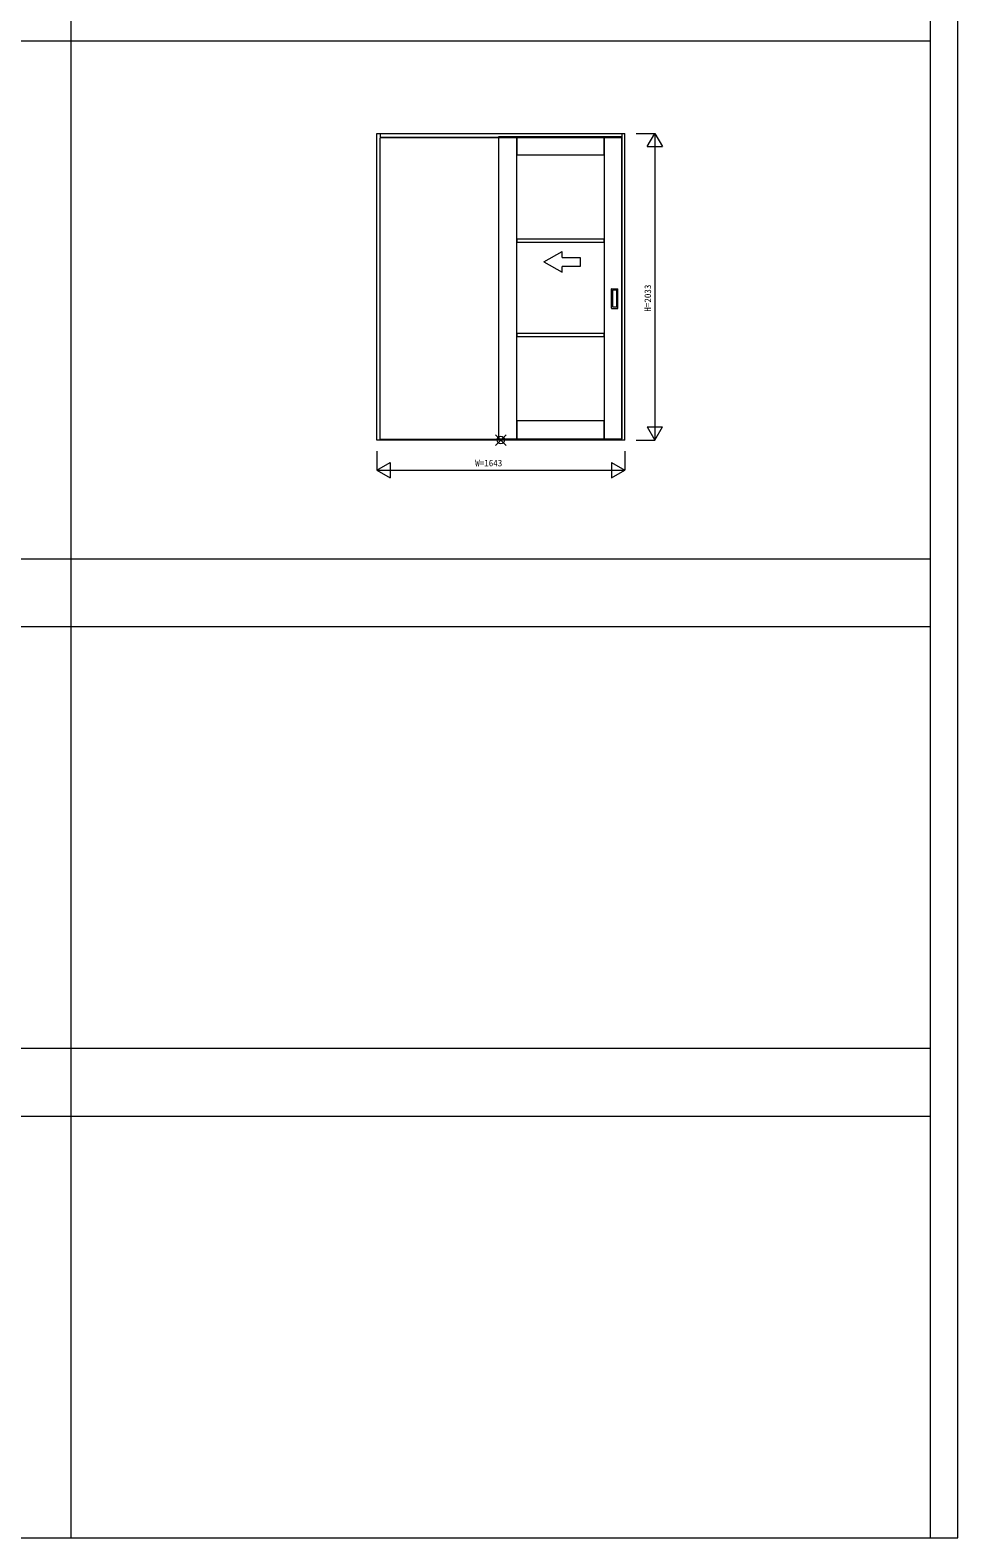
# Model space of a CAD drawing. Units: millimetres, scale not verified. Extents: x -14341 to 14341, y -10000 to 10000.
# Drawn here: x 8188 to 14341, y -10000 to 1 of the extents above; entities that cross this region are included whole.
import ezdxf
from ezdxf.enums import TextEntityAlignment as Align

# ---------------------------------------------------------------- set-up
doc = ezdxf.new("R2010")
doc.units = ezdxf.units.MM
doc.header["$LTSCALE"] = 50
for name, color, linetype, lineweight in [('0-1_YKK_F1', 7, 'Continuous', 18), ('0-2_YKK_IN', 1, 'Continuous', 18), ('0-3_YKK_A1', 4, 'Continuous', 18), ('0-4_YKK_N1', 2, 'Continuous', 18)]:
    doc.layers.add(name, color=color, linetype=linetype, lineweight=lineweight)
doc.styles.add('ＭＳ ゴシック', font='')
doc.styles.get('ＭＳ ゴシック').set_extended_font_data('MS Gothic')

msp = doc.modelspace()

# ---------------------------------------------------------------- linework, layer by layer
at = {"layer": '0-1_YKK_F1'}
for p, q in [((14159.49, -10000), (14159.49, 10000)), ((14340.51, -10000), (14340.51, 10000)), ((8459.49, -10000), (8459.49, 9500)), ((-14340.51, -70), (14159.49, -70)), ((-14340.51, -3505), (14159.49, -3505)), ((-14340.51, -3955), (14159.49, -3955)), ((-14340.51, -6752.5), (14159.49, -6752.5)), ((-14340.51, -7202.5), (14159.49, -7202.5)), ((-14340.51, -10000), (14340.51, -10000))]:
    msp.add_line(p, q, dxfattribs=at)
at = {"layer": '0-2_YKK_IN'}
for p, q in [((11274.14, -2752.86), (11344.85, -2682.14)), ((11274.14, -2682.14), (11344.85, -2752.86))]:
    msp.add_line(p, q, dxfattribs=at)
msp.add_circle((11309.49, -2717.5), 25, dxfattribs=at)
at = {"layer": '0-3_YKK_A1'}
for p, q in [((10487.99, -684.5), (12130.99, -684.5)), ((10487.99, -2717.5), (10487.99, -684.5)), ((10507.99, -684.5), (10507.99, -714.5)), ((12110.99, -684.5), (12110.99, -714.5)), ((12130.99, -2717.5), (12130.99, -684.5)), ((10507.99, -708.5), (12110.99, -708.5)), ((10507.99, -711.5), (12110.99, -711.5)), ((10507.99, -2713.5), (10507.99, -714.5)), ((12110.99, -2713.5), (12110.99, -714.5)), ((11595.51, -1535.78), (11715.51, -1466.5)), ((11715.51, -1505.78), (11715.51, -1466.5)), ((11595.51, -1535.78), (11715.51, -1605.06)), ((11715.51, -1605.06), (11715.51, -1565.78)), ((12043.49, -1843.5), (12043.49, -1715.5)), ((12044.49, -1714.5), (12084.49, -1714.5)), ((12049.49, -1725.5), (12049.49, -1833.5)), ((12078.49, -1724.5), (12050.49, -1724.5)), ((12079.49, -1833.5), (12079.49, -1725.5)), ((12085.49, -1843.5), (12085.49, -1715.5)), ((12044.49, -1844.5), (12084.49, -1844.5)), ((12050.49, -1834.5), (12078.49, -1834.5)), ((12130.99, -2717.5), (10487.99, -2717.5)), ((10507.99, -2717.5), (10507.99, -2713.5)), ((12110.99, -2713.5), (10507.99, -2713.5)), ((12110.99, -2717.5), (12110.99, -2713.5))]:
    msp.add_line(p, q, dxfattribs=at)
for points in [[(11294.49, -2709.5), (11414.49, -2709.5), (11414.49, -705.5), (11294.49, -705.5)], [(11414.49, -825.5), (11994.49, -825.5), (11994.49, -705.5), (11414.49, -705.5)], [(11994.49, -2709.5), (12114.49, -2709.5), (12114.49, -705.5), (11994.49, -705.5)], [(11414.49, -1404.83), (11994.49, -1404.83), (11994.49, -1384.83), (11414.49, -1384.83)], [(11414.49, -2030.17), (11994.49, -2030.17), (11994.49, -2010.17), (11414.49, -2010.17)], [(11414.49, -2709.5), (11994.49, -2709.5), (11994.49, -2589.5), (11414.49, -2589.5)]]:
    msp.add_lwpolyline(points, close=True, dxfattribs=at)
for points in [[(11294.49, -722.5), (11294.49, -2709.5), (12114.49, -2709.5)], [(11715.51, -1505.78), (11835.51, -1505.78), (11835.51, -1565.78), (11715.51, -1565.78)]]:
    msp.add_lwpolyline(points, dxfattribs=at)
for centre, start, end in [((12044.49, -1715.5), 90, 180), ((12050.49, -1725.5), 90, 180), ((12078.49, -1725.5), 360, 90), ((12084.49, -1715.5), 0, 90), ((12044.49, -1843.5), 180, 270), ((12050.49, -1833.5), 180, 270), ((12078.49, -1833.5), 270, 360), ((12084.49, -1843.5), 270, 0)]:
    msp.add_arc(centre, 1, start, end, dxfattribs=at)
at = {"layer": '0-4_YKK_N1'}
for p, q in [((12205.99, -684.5), (12330.99, -684.5)), ((12330.99, -684.5), (12330.99, -2717.5)), ((12280.99, -771.1), (12380.99, -771.1)), ((12280.99, -2630.9), (12380.99, -2630.9)), ((12130.99, -2792.5), (12130.99, -2917.5)), ((12205.99, -2717.5), (12330.99, -2717.5)), ((10487.99, -2917.5), (10574.59, -2867.5)), ((10574.59, -2867.5), (10574.59, -2967.5)), ((12044.39, -2867.5), (12130.99, -2917.5)), ((10487.99, -2917.5), (10574.59, -2967.5))]:
    msp.add_line(p, q, dxfattribs=at)
for points in [[(12280.99, -771.1), (12330.99, -684.5), (12380.99, -771.1)], [(12280.99, -2630.9), (12330.99, -2717.5), (12380.99, -2630.9)], [(10487.99, -2792.5), (10487.99, -2917.5), (12130.99, -2917.5)], [(12044.39, -2867.5), (12044.39, -2967.5), (12130.99, -2917.5)]]:
    msp.add_lwpolyline(points, dxfattribs=at)

# ---------------------------------------------------------------- texts
at = {"layer": '0-4_YKK_N1', "color": 7, "style": 'ＭＳ ゴシック'}
msp.add_text('H=2033', height=43.99, rotation=90, dxfattribs=at).set_placement((12318.99, -1866), align=Align.BOTTOM_LEFT)
msp.add_text('W=1643', height=43.99, dxfattribs=at).set_placement((11139.49, -2905.5), align=Align.BOTTOM_LEFT)

doc.saveas('drawing.dxf')
